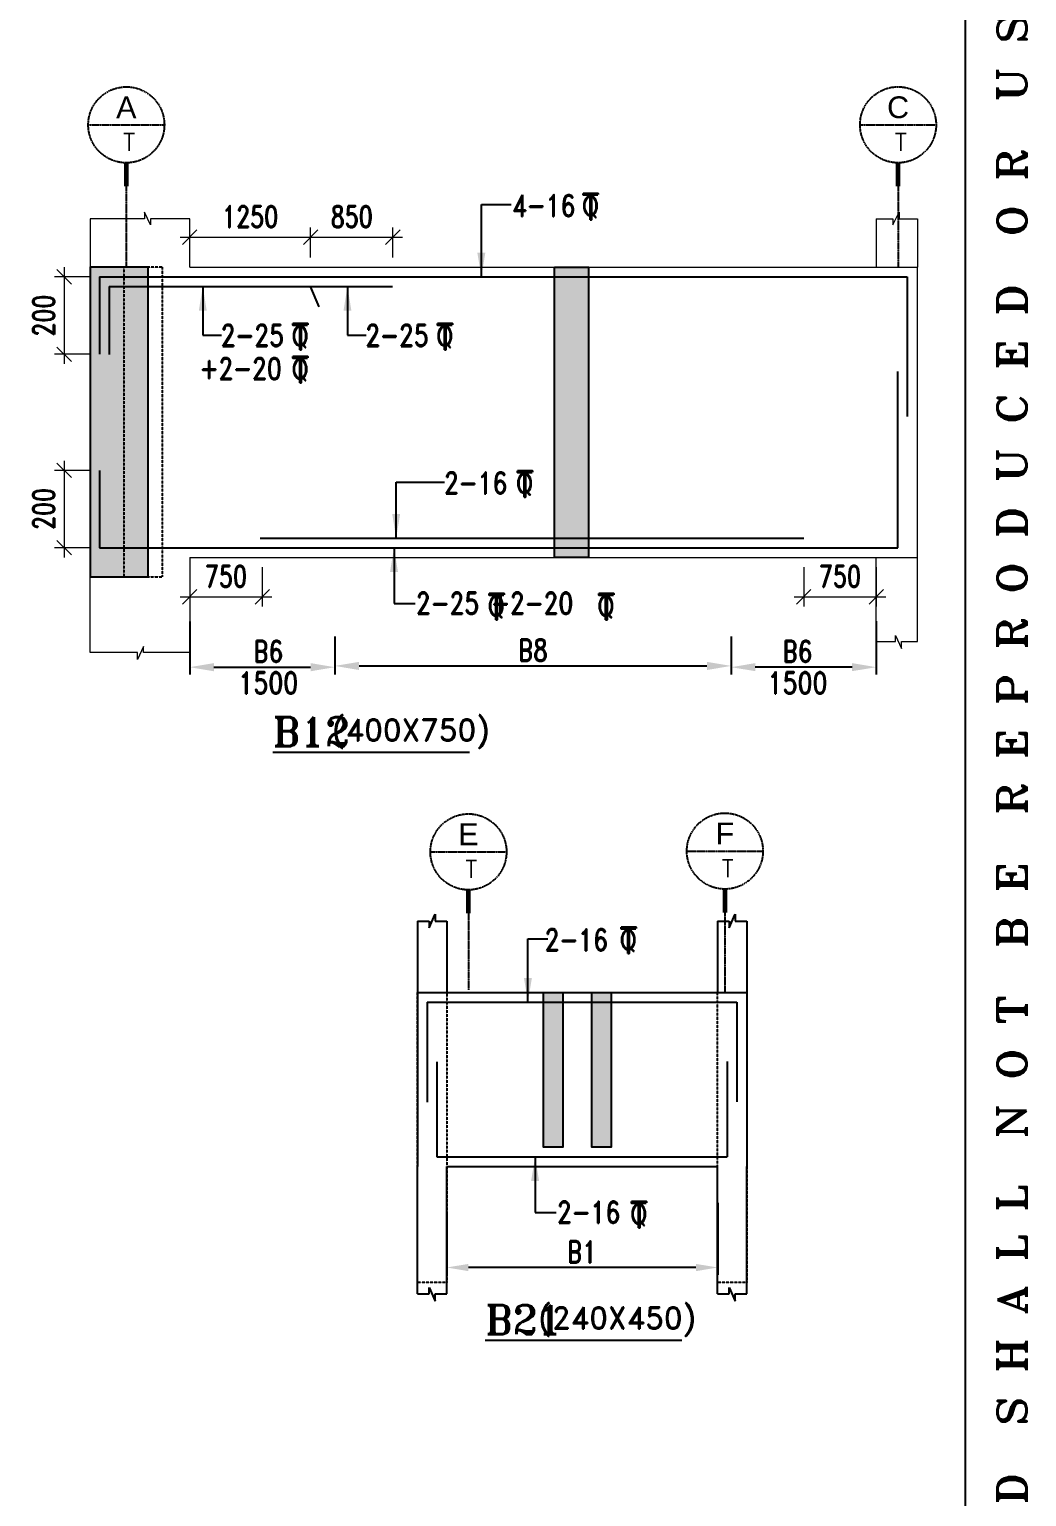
# Model space of a CAD drawing. Header units: millimetres. Extents: x 2061841 to 105821645, y -77612 to 48520811.
# Drawn here: x 2909002 to 2919308, y 28481 to 43650 of the extents above; entities that cross this region are included whole.
import ezdxf
from ezdxf.enums import TextEntityAlignment as Align

# ---------------------------------------------------------------- set-up
doc = ezdxf.new("R2010")
doc.units = ezdxf.units.MM
doc.header["$LTSCALE"] = 10
doc.header["$MEASUREMENT"] = 0
for name, pattern in [('$0$HIDDEN', [0.375, 0.25, -0.125]), ('BASEMENT COLUMN SETTING OUT-PART 2_R4$0$CENTER', [2, 1.25, -0.25, 0.25, -0.25]), ('CENTER', [2, 1.25, -0.25, 0.25, -0.25])]:
    doc.linetypes.add(name, pattern=pattern)
for name, color, linetype in [('A-Grid-Tower', 8, 'CENTER'), ('BASEMENT COLUMN SETTING OUT-PART 2_R4$0$A-GRID-MAIN', 2, 'BASEMENT COLUMN SETTING OUT-PART 2_R4$0$CENTER'), ('BEAM', 4, 'Continuous'), ('BEAM HATCH', 252, 'Continuous'), ('BEAM STIRRUPS', 3, 'Continuous'), ('BORDER', 5, 'Continuous'), ('LEADER', 3, 'Continuous'), ('REIN', 1, 'Continuous'), ('S-BEAM', 4, 'Continuous'), ('SHEET', 7, 'Continuous'), ('SHEET-TEXT', 7, 'Continuous'), ('VIN_BEAM', 4, 'Continuous')]:
    doc.layers.add(name, color=color, linetype=linetype)
doc.layers.add('TEXT', color=2, linetype='Continuous', lineweight=25)
doc.layers.add('VIN_SLAB DIMENSION', color=3, linetype='Continuous', lineweight=13)
doc.styles.add('200', font='romand.shx', dxfattribs={"width": 0.8, "height": 225})
doc.styles.add('BASEMENT COLUMN SETTING OUT-PART 2_R4$0$MAS-TXTL', font='arial.ttf', dxfattribs={"height": 200})
doc.styles.add('BASEMENT COLUMN SETTING OUT-PART 2_R4$0$MAS-TXTS', font='romans.shx', dxfattribs={"width": 0.8, "height": 180})
doc.styles.add('PK', font='romand.shx', dxfattribs={"width": 0.7, "height": 225})
doc.styles.add('PRP 100', font='romand.shx', dxfattribs={"width": 0.75})
doc.styles.add('RD', font='romand.shx', dxfattribs={"width": 0.9, "height": 225})
doc.styles.add('ROMAND', font='romand', dxfattribs={"height": 200})
doc.styles.add('RT', font='romant.shx', dxfattribs={"height": 250})
doc.dimstyles.new('dim', dxfattribs={"dimtxt": 225, "dimasz": 150, "dimexe": 100, "dimexo": 100, "dimgap": 100, "dimtad": 1, "dimdec": 0, "dimlfac": -1, "dimrnd": 5, "dimdsep": 46, "dimtxsty": 'PRP 100', "dimblk": 'OBLIQUE', "dimcen": 1.5, "dimdle": 100, "dimclrd": 3, "dimclre": 3, "dimclrt": 2, "dimadec": 0, "dimazin": 0, "dimtfac": 1, "dimtdec": 0, "dimtix": 1, "dimtmove": 0, "dimatfit": 3, "dimldrblk": 'OBLIQUE', "dimfxl": 200, "dimlwd": -1, "dimlwe": -1, "dimarcsym": 0})
doc.dimstyles.new('GR', dxfattribs={"dimtxt": 225, "dimasz": 100, "dimexe": 50, "dimexo": 50, "dimgap": 40, "dimtad": 1, "dimdec": 0, "dimzin": 0, "dimdsep": 46, "dimtxsty": 'RD', "dimblk1": 'OBLIQUE', "dimblk2": 'OBLIQUE', "dimsah": 1, "dimcen": 0, "dimdle": 100, "dimclrd": 3, "dimclre": 3, "dimclrt": 2, "dimadec": 0, "dimazin": 0, "dimtfac": 1, "dimtdec": 0, "dimtix": 1, "dimtmove": 0, "dimatfit": 3, "dimfxl": 1, "dimtolj": 1, "dimtzin": 0, "dimarcsym": 0})
doc.dimstyles.new('GR2', dxfattribs={"dimtxt": 225, "dimasz": 100, "dimexe": 75, "dimexo": 75, "dimgap": 50, "dimtad": 1, "dimdec": 0, "dimdsep": 46, "dimtxsty": '200', "dimblk1": 'OBLIQUE', "dimblk2": 'OBLIQUE', "dimsah": 1, "dimcen": 50, "dimdle": 75, "dimclrd": 3, "dimclre": 3, "dimclrt": 2, "dimadec": 0, "dimazin": 0, "dimtfac": 1, "dimtdec": 0, "dimtix": 1, "dimtmove": 0, "dimatfit": 3, "dimldrblk": 'OBLIQUE', "dimfxl": 1, "dimtolj": 1, "dimtzin": 0, "dimarcsym": 0})

# ---------------------------------------------------------------- blocks, each defined once
blk = doc.blocks.new('A$C33BE299A')
at = {"layer": 'SHEET', "color": 4, "style": 'ROMAND'}
for s, height, p in [('T', 170, (-16.2, 0)), ('Q', 125, (-14.4, 26.9))]:
    blk.add_text(s, height=height, dxfattribs=at).set_placement(p)
blk = doc.blocks.new('*D1712')
at = {"layer": 'BEAM STIRRUPS', "color": 3, "lineweight": -2, "ltscale": 0.25, "transparency": 16777216}
for p, q in [((2913315, 31420), (2913315, 30775)), ((2916115, 31520), (2916115, 30775)), ((2915890, 30850), (2913540, 30850))]:
    blk.add_line(p, q, dxfattribs=at)
at = {"layer": 'BEAM STIRRUPS', "color": 3, "linetype": 'Continuous', "ltscale": 0.25, "transparency": 16777216}
for points in [[(2913540, 30887), (2913540, 30812), (2913315, 30850)], [(2915890, 30887), (2915890, 30812), (2916115, 30850)]]:
    blk.add_solid(points, dxfattribs=at)
at = {"layer": 'Defpoints', "color": 0, "linetype": 'Continuous', "ltscale": 0.25, "transparency": 16777216}
for p in [(2916115, 31595, 46), (2913315, 31495, 2), (2913315, 30850)]:
    blk.add_point(p, dxfattribs=at)
at = {"layer": 'BEAM STIRRUPS', "color": 2, "linetype": 'Continuous', "ltscale": 0.25, "transparency": 16777216, "insert": (2914715, 31012), "char_height": 225, "attachment_point": 5, "rotation": 360, "style": '200'}
blk.add_mtext('\\A1;B1', dxfattribs=at)
blk = doc.blocks.new('_Oblique')
at = {"color": 0, "linetype": 'ByBlock', "lineweight": -2}
blk.add_line((-0.5, -0.5), (0.5, 0.5), dxfattribs=at)
blk = doc.blocks.new('*D1655')
at = {"layer": 'Defpoints', "color": 0, "transparency": 16777216}
for p in [(2911909, 41501), (2910659, 41191, 0), (2911909, 41191, 0)]:
    blk.add_point(p, dxfattribs=at)
at = {"layer": 'VIN_SLAB DIMENSION', "color": 3, "transparency": 16777216}
for p, q in [((2910659, 41291), (2910659, 41601)), ((2911909, 41291), (2911909, 41601)), ((2910559, 41501), (2912009, 41501))]:
    blk.add_line(p, q, dxfattribs=at)
at = {"layer": 'VIN_SLAB DIMENSION', "color": 3, "transparency": 16777216, "xscale": 150, "yscale": 150, "zscale": 150, "rotation": 180}
blk.add_blockref('_Oblique', (2910659, 41501), dxfattribs=at)
at = {"layer": 'VIN_SLAB DIMENSION', "color": 3, "transparency": 16777216, "xscale": 150, "yscale": 150, "zscale": 150}
blk.add_blockref('_Oblique', (2911909, 41501), dxfattribs=at)
at = {"layer": 'VIN_SLAB DIMENSION', "color": 2, "transparency": 16777216, "insert": (2911284, 41714), "char_height": 225, "attachment_point": 5, "style": 'PRP 100'}
blk.add_mtext('1250', dxfattribs=at)
blk = doc.blocks.new('OBLIQUE')
blk = doc.blocks.new('*D1656')
at = {"layer": 'Defpoints', "color": 0, "transparency": 16777216}
for p in [(2912759, 41501), (2911909, 41191, 0), (2912759, 41191, 0)]:
    blk.add_point(p, dxfattribs=at)
at = {"layer": 'VIN_SLAB DIMENSION', "color": 3, "transparency": 16777216}
for p, q in [((2911909, 41291), (2911909, 41601)), ((2912759, 41291), (2912759, 41601)), ((2911809, 41501), (2912859, 41501))]:
    blk.add_line(p, q, dxfattribs=at)
at = {"layer": 'VIN_SLAB DIMENSION', "color": 3, "transparency": 16777216, "xscale": 150, "yscale": 150, "zscale": 150, "rotation": 180}
blk.add_blockref('_Oblique', (2911909, 41501), dxfattribs=at)
at = {"layer": 'VIN_SLAB DIMENSION', "color": 3, "transparency": 16777216, "xscale": 150, "yscale": 150, "zscale": 150}
blk.add_blockref('_Oblique', (2912759, 41501), dxfattribs=at)
at = {"layer": 'VIN_SLAB DIMENSION', "color": 2, "transparency": 16777216, "insert": (2912334, 41714), "char_height": 225, "attachment_point": 5, "style": 'PRP 100'}
blk.add_mtext('850', dxfattribs=at)
blk = doc.blocks.new('*D1637')
at = {"layer": 'BEAM', "color": 3, "lineweight": -2, "transparency": 16777216}
for p, q in [((2910659, 37530), (2910659, 36981)), ((2912159, 37375), (2912159, 36981)), ((2910909, 37056), (2911909, 37056))]:
    blk.add_line(p, q, dxfattribs=at)
at = {"layer": 'BEAM', "color": 3, "transparency": 16777216}
for points in [[(2910909, 37098), (2910909, 37014), (2910659, 37056)], [(2911909, 37098), (2911909, 37014), (2912159, 37056)]]:
    blk.add_solid(points, dxfattribs=at)
at = {"layer": 'Defpoints', "color": 0, "transparency": 16777216}
for p in [(2910659, 37605, 0), (2912159, 37450, 0), (2912159, 37056)]:
    blk.add_point(p, dxfattribs=at)
at = {"layer": 'BEAM', "color": 2, "transparency": 16777216, "char_height": 225, "attachment_point": 5, "style": '200'}
for s, insert in [('\\A1;B6', (2911472, 37219)), ('\\A1;1500', (2911472, 36894))]:
    blk.add_mtext(s, dxfattribs=dict(at, insert=insert))
blk = doc.blocks.new('*D1638')
at = {"layer": 'BEAM', "color": 3, "lineweight": -2, "transparency": 16777216}
for p, q in [((2917754, 37531), (2917754, 36981)), ((2916254, 37375), (2916254, 36981)), ((2917504, 37056), (2916504, 37056))]:
    blk.add_line(p, q, dxfattribs=at)
at = {"layer": 'BEAM', "color": 3, "transparency": 16777216}
for points in [[(2916504, 37098), (2916504, 37015), (2916254, 37056)], [(2917504, 37098), (2917504, 37015), (2917754, 37056)]]:
    blk.add_solid(points, dxfattribs=at)
at = {"layer": 'Defpoints', "color": 0, "transparency": 16777216}
for p in [(2917754, 37606, 0), (2916254, 37450, 0), (2916254, 37056)]:
    blk.add_point(p, dxfattribs=at)
at = {"layer": 'BEAM', "color": 2, "transparency": 16777216, "char_height": 225, "attachment_point": 5, "style": '200'}
for s, insert in [('\\A1;B6', (2916941, 37219)), ('\\A1;1500', (2916941, 36894))]:
    blk.add_mtext(s, dxfattribs=dict(at, insert=insert))
blk = doc.blocks.new('*D1639')
at = {"layer": 'BEAM', "color": 3, "lineweight": -2, "transparency": 16777216}
for p, q in [((2916254, 37375), (2916254, 36994)), ((2912159, 37300), (2912159, 36994)), ((2912409, 37069), (2916004, 37069))]:
    blk.add_line(p, q, dxfattribs=at)
at = {"layer": 'BEAM', "color": 3, "transparency": 16777216}
for points in [[(2912409, 37111), (2912409, 37027), (2912159, 37069)], [(2916004, 37111), (2916004, 37027), (2916254, 37069)]]:
    blk.add_solid(points, dxfattribs=at)
at = {"layer": 'Defpoints', "color": 0, "transparency": 16777216}
for p in [(2912159, 37375), (2916254, 37450, 14), (2916254, 37069)]:
    blk.add_point(p, dxfattribs=at)
at = {"layer": 'BEAM', "color": 2, "transparency": 16777216, "insert": (2914207, 37232), "char_height": 225, "attachment_point": 5, "style": '200'}
blk.add_mtext('\\A1;B8', dxfattribs=at)
blk = doc.blocks.new('*D1592')
at = {"layer": 'Defpoints', "color": 0, "transparency": 16777216}
for p in [(2910659, 38191), (2911409, 38191), (2911409, 37783)]:
    blk.add_point(p, dxfattribs=at)
at = {"layer": 'VIN_SLAB DIMENSION', "color": 3, "transparency": 16777216}
for p, q in [((2910659, 38091), (2910659, 37683)), ((2911409, 38091), (2911409, 37683)), ((2910559, 37783), (2911509, 37783))]:
    blk.add_line(p, q, dxfattribs=at)
at = {"layer": 'VIN_SLAB DIMENSION', "color": 3, "transparency": 16777216, "xscale": 150, "yscale": 150, "zscale": 150, "rotation": 180}
blk.add_blockref('_Oblique', (2910659, 37783), dxfattribs=at)
at = {"layer": 'VIN_SLAB DIMENSION', "color": 3, "transparency": 16777216, "xscale": 150, "yscale": 150, "zscale": 150}
blk.add_blockref('_Oblique', (2911409, 37783), dxfattribs=at)
at = {"layer": 'VIN_SLAB DIMENSION', "color": 2, "transparency": 16777216, "insert": (2911034, 37996), "char_height": 225, "attachment_point": 5, "style": 'PRP 100'}
blk.add_mtext('750', dxfattribs=at)
blk = doc.blocks.new('*D1593')
at = {"layer": 'Defpoints', "color": 0, "transparency": 16777216}
for p in [(2917004, 38191), (2917754, 38191), (2917754, 37783)]:
    blk.add_point(p, dxfattribs=at)
at = {"layer": 'VIN_SLAB DIMENSION', "color": 3, "transparency": 16777216}
for p, q in [((2917004, 38091), (2917004, 37683)), ((2917754, 38091), (2917754, 37683)), ((2916904, 37783), (2917854, 37783))]:
    blk.add_line(p, q, dxfattribs=at)
at = {"layer": 'VIN_SLAB DIMENSION', "color": 3, "transparency": 16777216, "xscale": 150, "yscale": 150, "zscale": 150, "rotation": 180}
blk.add_blockref('_Oblique', (2917004, 37783), dxfattribs=at)
at = {"layer": 'VIN_SLAB DIMENSION', "color": 3, "transparency": 16777216, "xscale": 150, "yscale": 150, "zscale": 150}
blk.add_blockref('_Oblique', (2917754, 37783), dxfattribs=at)
at = {"layer": 'VIN_SLAB DIMENSION', "color": 2, "transparency": 16777216, "insert": (2917379, 37996), "char_height": 225, "attachment_point": 5, "style": 'PRP 100'}
blk.add_mtext('750', dxfattribs=at)
blk = doc.blocks.new('BASEMENT COLUMN SETTING OUT-PART 2_R4$0$GRID TARGET1')
blk.add_wipeout([(393, -655), (392, -641), (392, -628), (390, -614), (389, -600), (387, -587), (384, -573), (381, -560), (377, -547), (373, -534), (369, -521), (364, -508), (359, -495), (353, -483), (347, -471), (340, -459), (333, -447), (325, -435), (318, -424), (309, -413), (301, -403), (292, -392), (282, -382), (273, -373), (263, -363), (252, -354), (242, -346), (231, -337), (220, -330), (208, -322), (196, -315), (184, -308), (172, -302), (160, -296), (147, -291), (134, -286), (121, -282), (108, -278), (95, -274), (82, -271), (68, -268), (55, -266), (41, -265), (27, -263), (14, -263), (0, -262), (-14, -263), (-27, -263), (-41, -265), (-55, -266), (-68, -268), (-82, -271), (-95, -274), (-108, -278), (-121, -282), (-134, -286), (-147, -291), (-160, -296), (-172, -302), (-184, -308), (-196, -315), (-208, -322), (-220, -330), (-231, -337), (-242, -346), (-252, -354), (-263, -363), (-273, -373), (-282, -382), (-292, -392), (-301, -403), (-309, -413), (-318, -424), (-325, -435), (-333, -447), (-340, -459), (-347, -471), (-353, -483), (-359, -495), (-364, -508), (-369, -521), (-373, -534), (-377, -547), (-381, -560), (-384, -573), (-387, -587), (-389, -600), (-390, -614), (-392, -628), (-392, -641), (-393, -655), (-392, -669), (-392, -682), (-390, -696), (-389, -710), (-387, -723), (-384, -737), (-381, -750), (-377, -763), (-373, -776), (-369, -789), (-364, -802), (-359, -815), (-353, -827), (-347, -839), (-340, -851), (-333, -863), (-325, -875), (-318, -886), (-309, -897), (-301, -907), (-292, -918), (-282, -928), (-273, -937), (-263, -947), (-252, -956), (-242, -964), (-231, -973), (-220, -981), (-208, -988), (-196, -995), (-184, -1002), (-172, -1008), (-160, -1014), (-147, -1019), (-134, -1024), (-121, -1028), (-108, -1032), (-95, -1036), (-82, -1039), (-68, -1042), (-55, -1044), (-41, -1046), (-27, -1047), (-14, -1047), (0, -1048), (14, -1047), (27, -1047), (41, -1046), (55, -1044), (68, -1042), (82, -1039), (95, -1036), (108, -1032), (121, -1028), (134, -1024), (147, -1019), (160, -1014), (172, -1008), (184, -1002), (196, -995), (208, -988), (220, -981), (231, -973), (242, -964), (252, -956), (263, -947), (273, -937), (282, -928), (292, -918), (301, -907), (309, -897), (318, -886), (325, -875), (333, -863), (340, -851), (347, -839), (353, -827), (359, -815), (364, -802), (369, -789), (373, -776), (377, -763), (381, -750), (384, -737), (387, -723), (389, -710), (390, -696), (392, -682), (392, -669)])
blk.add_line((-393, -655), (393, -655))
at = {"const_width": 48.8}
blk.add_lwpolyline([(0, -1048), (0, -1292)], dxfattribs=at)
blk.add_circle((0, -655), 393)
for tag, height, style, p in [('AS', 225, 'BASEMENT COLUMN SETTING OUT-PART 2_R4$0$MAS-TXTL', (0, -586)), ('REF', 180, 'BASEMENT COLUMN SETTING OUT-PART 2_R4$0$MAS-TXTS', (29, -925))]:
    blk.add_attdef(tag, text='', height=height, dxfattribs=dict(style=style)).set_placement(p, align=Align.CENTER)
blk = doc.blocks.new('*D1211')
at = {"layer": 'Defpoints', "color": 0, "transparency": 16777216}
for p in [(2909728, 41091, 52), (2909362, 40291), (2909728, 40291, 51)]:
    blk.add_point(p, dxfattribs=at)
at = {"layer": 'VIN_SLAB DIMENSION', "color": 3, "transparency": 16777216}
for p, q in [((2909362, 41191), (2909362, 40191)), ((2909628, 41091), (2909262, 41091)), ((2909628, 40291), (2909262, 40291))]:
    blk.add_line(p, q, dxfattribs=at)
at = {"layer": 'VIN_SLAB DIMENSION', "color": 3, "transparency": 16777216, "xscale": 150, "yscale": 150, "zscale": 150}
for p, rotation in [((2909362, 41091), 90), ((2909362, 40291), 270)]:
    blk.add_blockref('_Oblique', p, dxfattribs=dict(at, rotation=rotation))
at = {"layer": 'VIN_SLAB DIMENSION', "color": 2, "transparency": 16777216, "insert": (2909150, 40691), "char_height": 225, "attachment_point": 5, "rotation": 90, "style": 'PRP 100'}
blk.add_mtext('200', dxfattribs=at)
blk = doc.blocks.new('*D1212')
at = {"layer": 'Defpoints', "color": 0, "transparency": 16777216}
for p in [(2909728, 39091, 52), (2909362, 38291), (2909728, 38291, 51)]:
    blk.add_point(p, dxfattribs=at)
at = {"layer": 'VIN_SLAB DIMENSION', "color": 3, "transparency": 16777216}
for p, q in [((2909362, 39191), (2909362, 38191)), ((2909628, 39091), (2909262, 39091)), ((2909628, 38291), (2909262, 38291))]:
    blk.add_line(p, q, dxfattribs=at)
at = {"layer": 'VIN_SLAB DIMENSION', "color": 3, "transparency": 16777216, "xscale": 150, "yscale": 150, "zscale": 150}
for p, rotation in [((2909362, 39091), 90), ((2909362, 38291), 270)]:
    blk.add_blockref('_Oblique', p, dxfattribs=dict(at, rotation=rotation))
at = {"layer": 'VIN_SLAB DIMENSION', "color": 2, "transparency": 16777216, "insert": (2909150, 38691), "char_height": 225, "attachment_point": 5, "rotation": 90, "style": 'PRP 100'}
blk.add_mtext('200', dxfattribs=at)

msp = doc.modelspace()

# ---------------------------------------------------------------- hatches: boundary and pattern name
at = {"layer": 'BEAM HATCH'}
for points in [[(2909629.1, 41190.6), (2910229.1, 41190.6), (2910229.1, 37990.6), (2909629.1, 37990.6)], [(2914429.1, 41190.6), (2914779.1, 41190.6), (2914779.1, 38190.6), (2914429.1, 38190.6)], [(2914314.6, 33694.6), (2914514.6, 33694.6), (2914514.6, 32094.6), (2914314.6, 32094.6)], [(2914814.6, 33694.6), (2915014.6, 33694.6), (2915014.6, 32094.6), (2914814.6, 32094.6)]]:
    msp.add_hatch(color=252, dxfattribs=at).paths.add_polyline_path(points)

# ---------------------------------------------------------------- linework, layer by layer
at = {"layer": 'A-Grid-Tower', "color": 6}
for p, q in [((2910004.1, 42026.2, 0), (2910004.1, 41190.6, 0)), ((2917979.1, 42026.6, 0), (2917979.1, 41190.6, 0)), ((2913539.6, 34510.1, 0), (2913539.6, 33722, 0)), ((2916189.6, 34518.2, 0), (2916189.6, 33694.6, 0))]:
    msp.add_line(p, q, dxfattribs=at)
at = {"layer": 'BEAM', "lineweight": 13}
for p, q in [((2910191.7, 41761.2, -51.6), (2910191.7, 41690.6, -51.6)), ((2910254.8, 41629.6, -51.6), (2910191.7, 41761.2, -51.6)), ((2917926.5, 41629.6, 0), (2917989.6, 41761.2, 0)), ((2917989.6, 41761.2, 0), (2917989.6, 41690.6, 0)), ((2909629.1, 41690.6, 0), (2909629.1, 41190.6, 0)), ((2910191.7, 41690.6, -51.6), (2909629.1, 41690.6, 51.6)), ((2910254.8, 41690.6, -51.6), (2910254.8, 41629.6, -51.6)), ((2910659.4, 41690.6, 0), (2910254.8, 41690.6, -51.6)), ((2910659.4, 41190.6, 0), (2910659.4, 41690.6, 0)), ((2917754.1, 41690.6, 51.6), (2917754.1, 41190.6, 51.6)), ((2917754.1, 41690.6, 51.6), (2917926.5, 41690.6, 0)), ((2917926.5, 41690.6, 0), (2917926.5, 41629.6, 0)), ((2917989.6, 41690.6, 0), (2918179.1, 41690.6, 51.6)), ((2918179.1, 41690.6, 0), (2918179.1, 41190.6, 0)), ((2909629.1, 41190.6, 51.6), (2909629.1, 38190.6, 51.6)), ((2910659.4, 41190.6, 0), (2918179.1, 41190.6, 0)), ((2918179.1, 37321.5, 0), (2918179.1, 41190.6, 0)), ((2909629.1, 37207.6, 0), (2909629.1, 38190.6, 0)), ((2910659.4, 38190.6, 0), (2918179.1, 38190.6, 0)), ((2910659.4, 38190.6, 0), (2910659.4, 37207.6, 0)), ((2917754.1, 37321.5, 51.6), (2917754.1, 38190.6, 51.6)), ((2917754.1, 37321.5, 51.6), (2917951.3, 37321.5, 0)), ((2917951.3, 37321.5, 0), (2917951.3, 37382.5, 0)), ((2917951.3, 37382.5, 0), (2918014.5, 37250.9, 0)), ((2918014.5, 37321.5, 0), (2918179.1, 37321.5, 51.6)), ((2918014.5, 37250.9, 0), (2918014.5, 37321.5, 0)), ((2910118.4, 37207.6, -51.6), (2909629.1, 37207.6, 51.6)), ((2910181.5, 37268.6, -51.6), (2910118.4, 37137, -51.6)), ((2910118.4, 37137, -51.6), (2910118.4, 37207.6, -51.6)), ((2910181.5, 37207.6, -51.6), (2910181.5, 37268.6, -51.6)), ((2910659.4, 37207.6, 0), (2910181.5, 37207.6, -51.6))]:
    msp.add_line(p, q, dxfattribs=at)
at = {"layer": 'BEAM'}
for p, q in [((2913132.4, 34361.4, 0), (2913194.2, 34502, 0)), ((2913194.2, 34502, 0), (2913194.2, 34428.7, 0)), ((2916232.4, 34361.4, 0), (2916294.2, 34502, 0)), ((2916294.2, 34502, 0), (2916294.2, 34428.7, 0)), ((2913014.6, 34428.7, 0), (2913014.6, 33694.6, 0)), ((2913014.6, 34428.7, 0), (2913132.4, 34428.7, 0)), ((2913132.4, 34428.7, 0), (2913132.4, 34361.4, 0)), ((2913194.2, 34428.7, 0), (2913314.6, 34428.7, 0)), ((2913314.6, 34428.7, 0), (2913314.6, 33694.6, 0)), ((2916114.6, 34428.7, 0), (2916114.6, 33694.6, 0)), ((2916114.6, 34428.7, 0), (2916232.4, 34428.7, 0)), ((2916232.4, 34428.7, 0), (2916232.4, 34361.4, 0)), ((2916294.2, 34428.7, 0), (2916414.6, 34428.7, 0)), ((2916414.6, 34428.7, 0), (2916414.6, 33694.6, 0)), ((2913014.6, 33694.6, 0), (2913014.6, 31894.6, 0)), ((2913014.6, 33694.6, 0), (2916414.6, 33694.6, 0)), ((2916414.6, 33694.6, 0), (2916414.6, 31894.6, 0)), ((2916414.6, 33594.6, 0), (2916414.6, 31987.5, 0)), ((2913014.6, 30576.8, 0), (2913014.6, 31894.6, 0)), ((2913314.6, 31894.6, 0), (2916114.6, 31894.6, 0)), ((2913314.6, 30576.8, 0), (2913314.6, 31894.6, 0)), ((2916114.6, 30576.8, 0), (2916114.6, 31894.6, 0)), ((2916414.6, 30576.8, 0), (2916414.6, 31894.6, 0)), ((2913132.4, 30576.8, 0), (2913132.4, 30644, 0)), ((2913132.4, 30644, 0), (2913194.2, 30503.5, 0)), ((2916232.4, 30576.8, 0), (2916232.4, 30644, 0)), ((2916232.4, 30644, 0), (2916294.2, 30503.5, 0)), ((2913014.6, 30576.8, 0), (2913132.4, 30576.8, 0)), ((2913194.2, 30576.8, 0), (2913314.6, 30576.8, 0)), ((2913194.2, 30503.5, 0), (2913194.2, 30576.8, 0)), ((2916114.6, 30576.8, 0), (2916232.4, 30576.8, 0)), ((2916294.2, 30576.8, 0), (2916414.6, 30576.8, 0)), ((2916294.2, 30503.5, 0), (2916294.2, 30576.8, 0))]:
    msp.add_line(p, q, dxfattribs=at)
at = {"layer": 'BEAM', "elevation": 0}
for points in [[(2914314.6, 33694.6), (2914514.6, 33694.6), (2914514.6, 32094.6), (2914314.6, 32094.6)], [(2914814.6, 33694.6), (2915014.6, 33694.6), (2915014.6, 32094.6), (2914814.6, 32094.6)]]:
    msp.add_lwpolyline(points, close=True, dxfattribs=at)
at = {"layer": 'BORDER'}
msp.add_line((2918677.5, -702.5), (2918677.5, 59297.5), dxfattribs=at)
at = {"layer": 'REIN'}
for p, q in [((2909728.3, 41090.6, 51.6), (2914868.9, 41090.6, 0)), ((2909728.3, 41090.6, 103.1), (2909728.3, 40290.6, 51.6)), ((2909828.3, 40990.6, 103.1), (2912753.6, 40990.6, 0)), ((2909828.3, 40990.6, 103.1), (2909828.3, 40288.9, 103.1)), ((2911904, 40990.6, 0), (2911994.1, 40780.4, 0)), ((2914868.9, 41090.6, 0), (2918074.6, 41090.6, 0)), ((2918074.6, 41090.6, 0), (2918074.6, 39647.3, 0)), ((2917975.5, 38290.6, 0), (2917975.5, 40114.5, 0)), ((2909728.3, 39090.6, 103.1), (2909728.3, 38290.6, 103.1)), ((2911388.8, 38390.6, 5.6), (2917006.3, 38390.6, 43.7)), ((2909728.3, 38290.6, 103.1), (2917975.5, 38290.6, 0)), ((2913114.6, 33594.6, 0), (2916314.6, 33594.6, 0)), ((2913114.6, 33594.6, 0), (2913114.6, 32558.2, 0)), ((2916314.6, 33594.6, 0), (2916314.6, 32561, 0)), ((2913214.6, 32976.4, 0), (2913214.6, 31994.6, 0)), ((2916214.6, 32980.2, 0), (2916214.6, 31994.6, 0)), ((2913214.6, 31994.6, 0), (2916214.6, 31994.6, 0))]:
    msp.add_line(p, q, dxfattribs=at)
at = {"layer": 'S-BEAM', "linetype": '$0$HIDDEN', "elevation": 0}
for points in [[(2913014.6, 33694.6), (2913314.6, 33694.6), (2913314.6, 30694.6), (2913014.6, 30694.6)], [(2916114.6, 33694.6), (2916414.6, 33694.6), (2916414.6, 30694.6), (2916114.6, 30694.6)]]:
    msp.add_lwpolyline(points, close=True, dxfattribs=at)
at = {"layer": 'VIN_BEAM', "elevation": 0}
for points in [[(2910229.1, 41190.6), (2909629.1, 41190.6), (2909629.1, 37990.6), (2910229.1, 37990.6)], [(2914429.1, 41190.6), (2914779.1, 41190.6), (2914779.1, 38190.6), (2914429.1, 38190.6)]]:
    msp.add_lwpolyline(points, close=True, dxfattribs=at)
at = {"layer": 'VIN_BEAM', "linetype": '$0$HIDDEN', "elevation": 0}
msp.add_lwpolyline([(2910379.1, 41190.6), (2909979.3, 41190.6), (2909979.3, 37990.6), (2910379.1, 37990.6)], close=True, dxfattribs=at)

# ---------------------------------------------------------------- block references
at = {"layer": 'TEXT', "color": 1, "xscale": 1.600000001490116, "yscale": 1.600000001490116, "zscale": 1.600000001490116}
for p in [(2914729, 41682.4, 243658.3), (2911728.2, 40337, 243658.3), (2913223.2, 40337, 243658.3), (2911728.2, 39994.9, 243658.3), (2914048.1, 38814.3, 243709.9), (2913755.5, 37545.5, 243658.3), (2914889.2, 37545.5, 243658.3)]:
    msp.add_blockref('A$C33BE299A', p, dxfattribs=at)
at = {"layer": 'TEXT', "color": 2, "xscale": 1.600000001490116, "yscale": 1.600000001490116, "zscale": 1.600000001490116}
for p in [(2915119.1, 34094.7, 243658), (2915227.9, 31260, 243658)]:
    msp.add_blockref('A$C33BE299A', p, dxfattribs=at)

# ---------------------------------------------------------------- texts
at = {"layer": 'SHEET-TEXT', "color": 1, "style": 'RT', "width": 0.948496}
msp.add_text('T H I S   D R A W I N G   I S   P R O P E R T Y   O F   V I N T E C H   C O N S U L T A N T S  A N D  S H A L L  N O T  B E  R E P R O D U C E D  O R  U S E D  W I T H O U T  W R I T T E N  P E R M I S S I O N.', height=300, rotation=90, dxfattribs=at).set_placement((2919307.8, -312.6), (2919307.8, 59063.2), align=Align.FIT)
at = {"layer": 'TEXT', "color": 2, "style": 'PK', "width": 0.8}
for s, p in [('4-16', (2913990.2, 41715.8, -0.2)), ('2-25', (2910979, 40372.9, 0)), ('2-25', (2912474, 40372.9, 0)), ('+2-20', (2910762.7, 40030.8, 0)), ('2-16', (2913286.6, 38847.7, 51.4)), ('2-16', (2914326.4, 34124.9, -0.2))]:
    msp.add_text(s, height=225, dxfattribs=at).set_placement(p)
for s, p in [('2-25 +2-20', (2912995.4, 37605, 0)), ('2-16', (2914453.3, 31309, 0))]:
    msp.add_text(s, height=225, rotation=0, dxfattribs=at).set_placement(p)
at = {"layer": 'TEXT', "color": 2, "style": 'RD'}
for s, p in [('(400X750)', (2912135.1, 36294.6, 0)), ('(240X450)', (2914267.5, 30216.4, 0))]:
    msp.add_text(s, height=225, dxfattribs=at).set_placement(p)
at = {"layer": 'TEXT', "color": 1, "style": 'RT'}
for s, p in [('%%UB12      ', (2912533.9, 36388.6, 0)), ('%%UB21      ', (2914729.6, 30310.4, 0))]:
    msp.add_text(s, height=300, dxfattribs=at).set_placement(p, align=Align.MIDDLE_CENTER)

# ---------------------------------------------------------------- dimensions: what is measured, and where the dimension line sits
at = {"layer": 'BEAM'}
dim = msp.add_linear_dim(base=(2912159.4, 37056, 0.1), p1=(2910659.4, 37605.3, 0.1), p2=(2912159.4, 37450.2, 0.1), text='B6\\X1500', dimstyle='GR2', override={"dimasz": 250, "dimtxsty": '200', "dimldrblk": 'OBLIQUE'}, dxfattribs=at)
dim.commit()
dim.dimension.update_dxf_attribs({"geometry": '*D1637', "text_midpoint": (2911472.2, 37056, 0.1), "dimtype": 160})
dim = msp.add_linear_dim(base=(2916254.1, 37056.4, 51.6), p1=(2917754.1, 37605.6, 51.6), p2=(2916254.1, 37450.2, 51.6), angle=180, text='B6\\X1500', dimstyle='GR2', override={"dimasz": 250, "dimtxsty": '200', "dimldrblk": 'OBLIQUE'}, dxfattribs=at)
dim.commit()
dim.dimension.update_dxf_attribs({"geometry": '*D1638', "text_midpoint": (2916941.4, 37056.4, 51.6), "dimtype": 160})
dim = msp.add_linear_dim(base=(2916254.1, 37069.2, 0.1), p1=(2912159.4, 37375.2, 0.1), p2=(2916254.1, 37450.2, 14.1), text='B8', dimstyle='GR2', override={"dimasz": 250, "dimtxsty": '200', "dimldrblk": 'OBLIQUE'}, dxfattribs=at)
dim.commit()
dim.dimension.update_dxf_attribs({"geometry": '*D1639', "text_midpoint": (2914206.8, 37231.7, 0.1)})
at = {"layer": 'BEAM STIRRUPS', "linetype": 'Continuous', "ltscale": 0.25}
dim = msp.add_linear_dim(base=(2913314.6, 30849.9, 0), p1=(2916114.6, 31594.6, 46.4), p2=(2913314.6, 31494.6, 1.6), angle=179.99996, text='B1', dimstyle='GR2', override={"dimasz": 225, "dimfxl": 3, "dimarcsym": 2}, dxfattribs=at)
dim.commit()
dim.dimension.update_dxf_attribs({"geometry": '*D1712', "text_midpoint": (2914714.6, 30849.9, 0), "dimtype": 160})
at = {"layer": 'VIN_SLAB DIMENSION'}
for base, p1, p2, picture, middle in [((2911909.4, 41501.3, 0), (2910659.4, 41190.6, 0), (2911909.4, 41190.6, 0), '*D1655', (2911284.4, 41713.8, 0)), ((2912759.4, 41501.3, 0), (2911909.4, 41190.6, 0), (2912759.4, 41190.6, 0), '*D1656', (2912334.4, 41713.8, 0))]:
    dim = msp.add_linear_dim(base=base, p1=p1, p2=p2, dimstyle='dim', dxfattribs=at)
    dim.commit()
    dim.dimension.update_dxf_attribs({"geometry": picture, "text_midpoint": middle})
for base, p1, p2, picture, middle in [((2909362.3, 40290.6, 51.6), (2909728.3, 41090.6, 103.1), (2909728.3, 40290.6, 102.8), '*D1211', (2909149.8, 40690.6, 51.6)), ((2909362.3, 38290.6, 103.1), (2909728.3, 39090.6, 154.7), (2909728.3, 38290.6, 154.3), '*D1212', (2909149.8, 38690.6, 103.1))]:
    dim = msp.add_linear_dim(base=base, p1=p1, p2=p2, angle=90, text='200', dimstyle='dim', dxfattribs=at)
    dim.commit()
    dim.dimension.update_dxf_attribs({"geometry": picture, "text_midpoint": middle})
for base, p1, p2, picture, middle in [((2911409.4, 37783, 0), (2910659.4, 38190.6, 0), (2911409.4, 38190.6, 0), '*D1592', (2911034.4, 37995.5, 0)), ((2917754.1, 37783, 51.6), (2917004.1, 38190.6, 51.6), (2917754.1, 38190.6, 51.6), '*D1593', (2917379.1, 37995.5, 51.6))]:
    dim = msp.add_linear_dim(base=base, p1=p1, p2=p2, dimstyle='dim', override={"dimtxsty": 'PRP 100', "dimldrblk": 'OBLIQUE'}, dxfattribs=at)
    dim.commit()
    dim.dimension.update_dxf_attribs({"geometry": picture, "text_midpoint": middle})

# ---------------------------------------------------------------- leaders
at = {"layer": 'LEADER', "color": 3}
for points in [[(2913672.9, 41090.2, 0), (2913672.9, 41838.4, 0), (2913980.3, 41838.4, 0)], [(2910794.2, 40990.6, 0), (2910794.2, 40487.8, 0), (2910986.2, 40487.8, 0)], [(2912289.2, 40990.6, 0), (2912289.2, 40487.8, 0), (2912481.2, 40487.8, 0)], [(2912792.9, 38390.6, 51.6), (2912792.7, 38970.3, 51.6), (2913292.4, 38970.3, 51.6)], [(2912770.5, 38290.6, 0), (2912770.5, 37713.4, 0), (2912988.5, 37713.4, 0)], [(2914154, 33594.2, 0), (2914154, 34247.5, 0), (2914359.6, 34247.5, 0)], [(2914228.4, 31994.6, 0), (2914228.4, 31417.4, 0), (2914446.5, 31417.4, 0)]]:
    msp.add_leader(points, dimstyle='GR', override={"dimasz": 250}, dxfattribs=at)

# ---------------------------------------------------------------- next in the draw order: block references
at = {"layer": 'BASEMENT COLUMN SETTING OUT-PART 2_R4$0$A-GRID-MAIN', "color": 240, "true_color": 0xed1f24}
for p, values in [((2910004.1, 43317.9, 0), {'REF': 'T', 'AS': 'A'}), ((2917979.1, 43318.3, 0), {'REF': 'T', 'AS': 'C'}), ((2913539.6, 35801.9, 0), {'REF': 'T', 'AS': 'E'}), ((2916189.6, 35809.9, 0), {'REF': 'T', 'AS': 'F'})]:
    msp.add_blockref('BASEMENT COLUMN SETTING OUT-PART 2_R4$0$GRID TARGET1', p, dxfattribs=at).add_auto_attribs(values)

doc.saveas('drawing.dxf')
